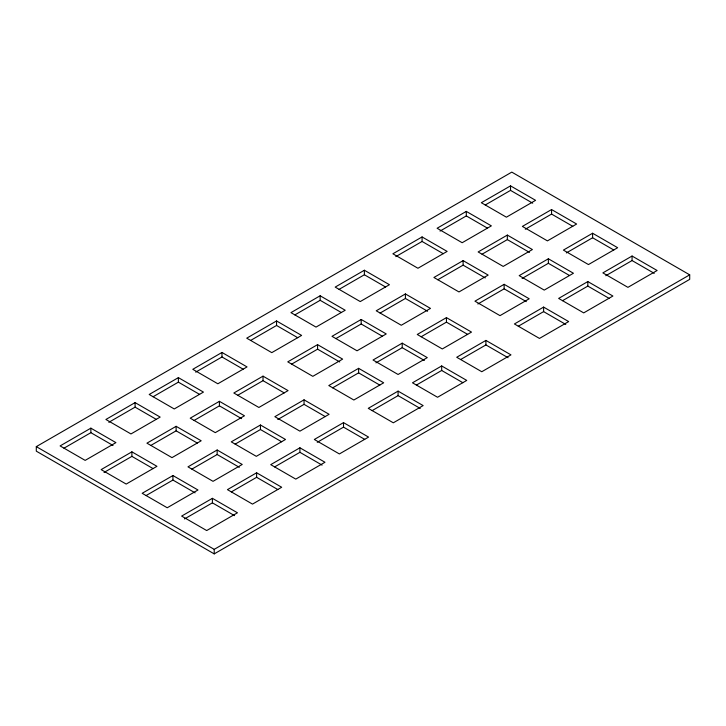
<?xml version="1.0" encoding="UTF-8"?>
<svg xmlns="http://www.w3.org/2000/svg" width="726" height="726" viewBox="0 0 726 726"><rect width="100%" height="100%" fill="white"/><g stroke="black" fill="none" stroke-linecap="round" stroke-linejoin="round"><path stroke-width="1.09" d="M36.3 446.635L511.785 172.116L689.7 274.836L689.7 279.365L214.215 553.884L36.3 451.164L36.3 446.635L214.215 549.355L689.7 274.836M90.868 428.159L60.104 445.918L85.16 460.384L115.924 442.624L90.868 428.159L90.868 432.678L63.952 448.214M135.09 402.621L105.896 419.474L130.961 433.948L160.156 417.087L135.09 402.621L135.09 407.141L108.818 422.314M178.378 377.629L149.193 394.481L174.249 408.956L203.443 392.094L178.378 377.629L178.378 382.148L153.077 396.759M221.984 352.455L192.789 369.307L217.845 383.782L247.04 366.92L221.984 352.455L221.984 356.974L195.711 372.148M276.552 320.956L246.731 338.171L271.787 352.636L301.608 335.421L276.552 320.956L276.552 325.475L250.579 340.467M320.148 295.781L290.954 312.634L316.019 327.099L345.213 310.247L320.148 295.781L320.148 300.301L294.847 314.912M364.379 270.244L335.185 287.097L360.241 301.571L389.435 284.71L364.379 270.244L364.379 274.764L339.078 289.375M422.078 236.939L392.884 253.791L417.94 268.257L447.134 251.405L422.078 236.939L422.078 241.459L395.797 256.623M466.301 211.402L437.106 228.254L462.172 242.72L491.366 225.868L466.301 211.402L466.301 215.921L440.029 231.086M510.532 185.865L481.338 202.717L506.394 217.183L535.588 200.331L510.532 185.865L510.532 190.384L485.231 204.995M131.896 451.844L101.141 469.604L126.197 484.07L156.952 466.319L131.896 451.844L131.896 456.373L104.027 472.463M176.128 426.316L146.933 443.169L171.989 457.634L201.184 440.782L176.128 426.316L176.128 430.836L150.826 445.437M219.415 401.324L190.221 418.176L215.277 432.642L244.471 415.789L219.415 401.324L219.415 405.843L194.114 420.445M263.021 376.15L233.826 393.002L258.883 407.467L288.077 390.615L263.021 376.15L263.021 380.669L237.72 395.28M317.58 344.641L287.759 361.857L312.824 376.331L342.636 359.116L317.58 344.641L317.58 349.17L291.607 364.162M361.185 319.467L331.991 336.329L357.047 350.794L386.241 333.942L361.185 319.467L361.185 323.996L335.884 338.597M405.407 293.939L376.222 310.792L401.278 325.257L430.473 308.405L405.407 293.939L405.407 298.459L380.106 313.06M463.106 260.625L433.912 277.477L458.977 291.943L488.171 275.09L463.106 260.625L463.106 265.144L437.805 279.755M507.338 235.088L478.144 251.949L503.2 266.415L532.394 249.553L507.338 235.088L507.338 239.607L482.037 254.218M551.569 209.551L522.375 226.412L547.431 240.878L576.625 224.025L551.569 209.551L551.569 214.079L525.288 229.244M172.933 475.539L142.169 493.299L167.234 507.764L197.989 490.005L172.933 475.539L172.933 480.058L146.017 495.595M217.156 450.002L187.97 466.854L213.027 481.329L242.221 464.468L217.156 450.002L217.156 454.521L191.855 469.132M260.452 425.009L231.258 441.862L256.314 456.336L285.509 439.475L260.452 425.009L260.452 429.529L235.151 444.14M304.049 399.835L274.855 416.688L299.92 431.162L329.105 414.301L304.049 399.835L304.049 404.355L277.777 419.528M358.617 368.336L328.796 385.551L353.852 400.017L383.673 382.802L358.617 368.336L358.617 372.855L332.644 387.847M402.213 343.162L373.028 360.014L398.084 374.48L427.278 357.628L402.213 343.162L402.213 347.681L375.941 362.855M446.445 317.625L417.25 334.477L442.306 348.952L471.501 332.091L446.445 317.625L446.445 322.144L421.144 336.755M504.143 284.32L474.949 301.172L500.005 315.638L529.2 298.785L504.143 284.32L504.143 288.839L477.871 304.003M548.366 258.783L519.181 275.635L544.237 290.101L573.431 273.248L548.366 258.783L548.366 263.302L522.094 278.466M592.597 233.246L563.403 250.098L588.459 264.563L617.654 247.711L592.597 233.246L592.597 237.765L566.325 252.938M212.4 498.326L181.636 516.086L206.701 530.552L237.456 512.792L212.4 498.326L212.4 502.846L184.522 518.936M256.623 472.789L227.438 489.642L252.494 504.107L281.688 487.255L256.623 472.789L256.623 477.309L231.322 491.919M299.92 447.797L270.725 464.649L295.781 479.115L324.976 462.262L299.92 447.797L299.92 452.316L274.619 466.927M343.516 422.623L314.322 439.475L339.387 453.95L368.572 437.088L343.516 422.623L343.516 427.142L317.244 442.315M398.084 391.123L368.264 408.339L393.32 422.804L423.14 405.589L398.084 391.123L398.084 395.643L372.111 410.635M441.68 365.949L412.486 382.802L437.551 397.267L466.745 380.415L441.68 365.949L441.68 370.469L416.379 385.079M485.912 340.412L456.718 357.265L481.774 371.73L510.968 354.878L485.912 340.412L485.912 344.932L460.611 359.542M543.611 307.098L514.416 323.959L539.472 338.425L568.667 321.573L543.611 307.098L543.611 311.626L518.31 326.228M587.833 281.57L558.648 298.422L583.704 312.888L612.898 296.036L587.833 281.57L587.833 286.089L562.532 300.691M632.065 256.033L602.87 272.885L627.926 287.351L657.121 270.499L632.065 256.033L632.065 260.552L605.793 275.726M510.532 190.384L532.702 203.18M551.569 214.079L572.769 226.321M592.597 237.765L613.806 250.007M632.065 260.552L654.235 273.348M466.301 215.921L487.509 228.164M507.338 239.607L529.508 252.412M548.366 263.302L569.574 275.544M587.833 286.089L609.041 298.332M422.078 241.459L443.277 253.701M463.106 265.144L485.277 277.94M504.143 288.839L526.305 301.635M543.611 311.626L565.772 324.422M364.379 274.764L385.579 287.006M405.407 298.459L427.578 311.254M446.445 322.144L467.644 334.387M485.912 344.932L508.082 357.727M320.148 300.301L341.356 312.543M361.185 323.996L382.384 336.238M402.213 347.681L424.383 360.477M441.68 370.469L462.889 382.711M276.552 325.475L297.751 337.717M317.58 349.17L339.75 361.965M358.617 372.855L379.816 385.098M398.084 395.643L420.245 408.439M221.984 356.974L243.183 369.216M263.021 380.669L284.22 392.911M304.049 404.355L325.257 416.597M343.516 427.142L364.724 439.384M178.378 382.148L199.586 394.39M219.415 405.843L241.586 418.639M260.452 429.529L281.652 441.771M299.92 452.316L322.081 465.112M135.09 407.141L156.299 419.383M176.128 430.836L197.327 443.078M217.156 454.521L239.326 467.326M256.623 477.309L277.831 489.551M90.868 432.678L113.029 445.474M131.896 456.373L153.104 468.615M172.933 480.058L195.094 492.854M212.4 502.846L234.562 515.642M214.215 549.355L214.215 553.884"/></g></svg>
